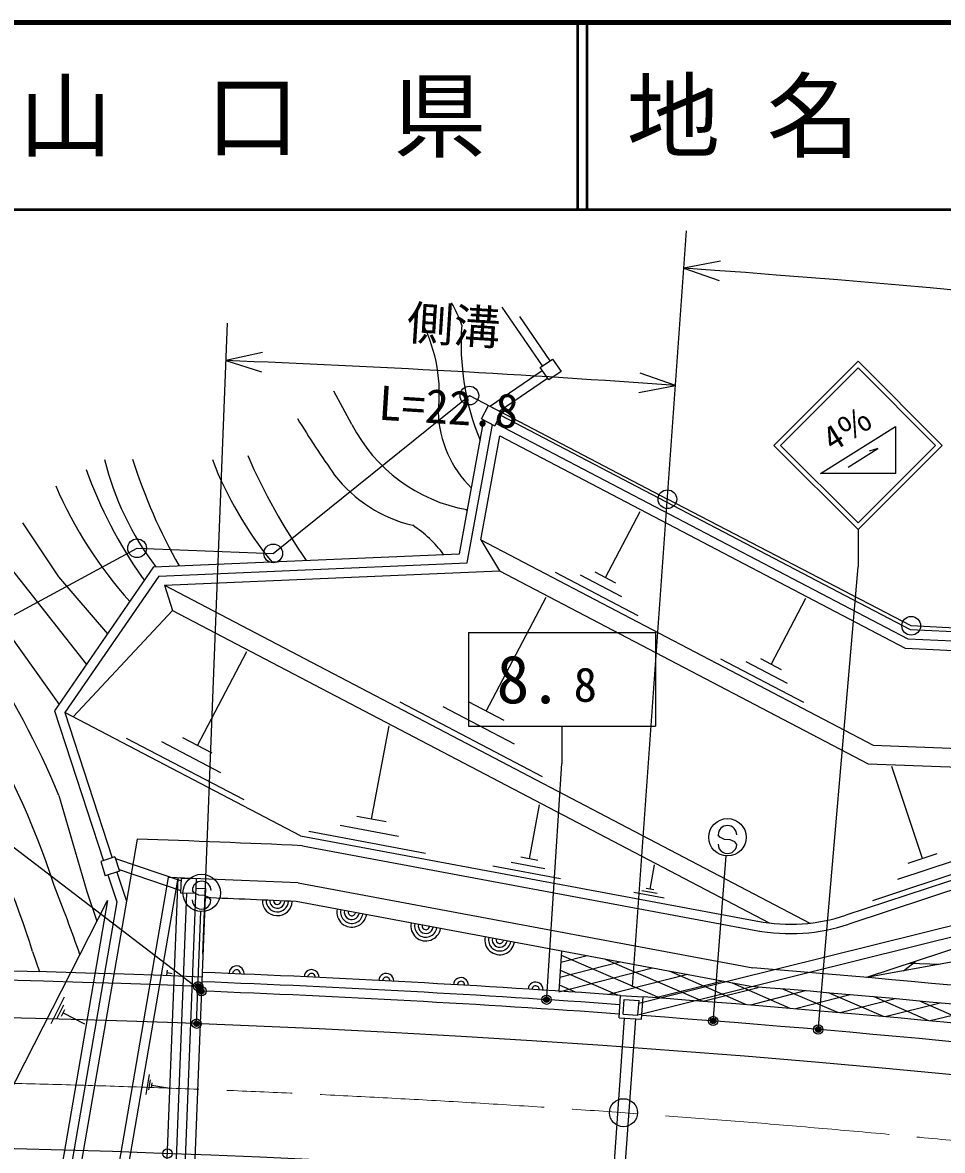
# Model space of a CAD drawing. Units: millimetres, scale not verified. Extents: x 40000 to 680000, y 20000 to 380000.
# Drawn here: x 338074 to 387271, y 319671 to 380000 of the extents above; entities that cross this region are included whole.
import ezdxf
from ezdxf.enums import TextEntityAlignment as Align

# ---------------------------------------------------------------- set-up
doc = ezdxf.new("R2010")
doc.units = ezdxf.units.MM
doc.header["$LTSCALE"] = 1000
doc.header["$PDMODE"] = 32
doc.header["$PDSIZE"] = 500
doc.linetypes.add('CHAIN', pattern=[18.5, 12, -1.5, 3.5, -1.5])
for name, color, linetype, lineweight in [('M-BGD', 7, 'Continuous', 25), ('M-BMK', 2, 'CHAIN', 13), ('M-BMK-SRVR', 3, 'Continuous', 25), ('M-STR-STRC', 7, 'Continuous', 25), ('M-TTL', 2, 'Continuous', 140), ('M-TTL-LINE', 7, 'Continuous', 50)]:
    doc.layers.add(name, color=color, linetype=linetype, lineweight=lineweight)
doc.layers.add('M-TTL-TXT', color=7, linetype='Continuous')
doc.styles.add('@ＭＳ ゴシック', font='')
doc.styles.add('ＭＳ ゴシック', font='')
doc.styles.get('@ＭＳ ゴシック').set_extended_font_data('@MS Gothic')
doc.styles.get('ＭＳ ゴシック').set_extended_font_data('MS Gothic')

msp = doc.modelspace()

# ---------------------------------------------------------------- linework, layer by layer
at = {"layer": 'M-BGD'}
for p, q in [((370695, 328423), (373588, 368861)), ((375409, 367244), (373445, 366866)), ((373445, 366866), (375335, 366211)), ((365882, 361630), (363716, 364774)), ((347716, 330191), (349026, 363916)), ((366294, 361914), (364663, 364281)), ((350899, 362360), (348948, 361918)), ((348948, 361918), (350858, 361326)), ((363108, 359496), (365865, 361395)), ((363572, 359208), (366149, 360983)), ((372996, 360591), (371106, 361245)), ((355691, 358503), (354716, 360288)), ((371033, 360212), (372996, 360591)), ((351479, 351606), (361970, 360047)), ((361970, 360047), (372560, 354506)), ((362624, 358801), (362995, 359510)), ((362995, 359510), (363704, 359139)), ((363333, 358430), (363704, 359139)), ((363634, 359006), (385553, 347527)), ((361434, 351584), (362746, 358737)), ((361854, 351102), (363210, 358494)), ((362624, 358801), (363333, 358430)), ((363402, 358563), (385419, 347032)), ((362587, 352330), (363608, 357891)), ((363608, 357891), (385286, 346538)), ((385599, 347733), (372560, 354506)), ((361855, 353881), (361781, 353953)), ((369247, 350309), (371103, 353853)), ((338074, 353242), (339999, 350353)), ((333483, 352713), (340023, 343529)), ((362587, 352330), (363589, 350676)), ((362587, 352330), (383559, 341346)), ((330555, 344501), (344198, 351881)), ((344198, 351881), (351479, 351606)), ((345083, 350881), (361434, 351584)), ((337262, 351030), (341496, 345669)), ((345083, 350881), (339782, 343181)), ((345354, 350392), (361854, 351102)), ((345663, 349905), (363589, 350676)), ((363589, 350676), (383295, 340356)), ((370998, 348264), (366568, 350583)), ((369801, 350019), (368693, 350599)), ((339999, 350353), (342625, 347310)), ((345354, 350392), (340334, 343101)), ((344466, 350320), (344591, 350166)), ((370122, 349287), (367908, 350446)), ((345663, 349905), (380180, 331828)), ((345663, 349905), (346089, 348553)), ((362877, 343170), (366069, 349265)), ((378105, 345670), (379961, 349213)), ((346089, 348553), (340781, 342867)), ((346089, 348553), (378006, 331837)), ((385553, 347527), (410831, 346368)), ((392886, 347341), (385599, 347733)), ((385419, 347032), (410498, 345883)), ((347433, 341324), (350068, 346356)), ((385286, 346538), (410165, 345398)), ((379856, 343624), (375427, 345944)), ((378981, 344647), (376766, 345807)), ((378659, 345380), (377552, 345960)), ((365888, 339651), (358270, 343641)), ((364382, 341411), (360573, 343406)), ((363829, 342671), (361924, 343669)), ((339782, 343181), (342395, 335166)), ((352936, 336501), (340334, 343101)), ((340334, 343101), (342870, 335321)), ((356740, 337387), (357673, 342378)), ((349919, 338419), (343630, 341713)), ((348676, 339872), (345531, 341519)), ((348219, 340913), (346647, 341736)), ((383559, 341346), (407080, 340440)), ((383295, 340356), (404223, 339549)), ((407014, 339944), (382270, 331774)), ((386199, 335281), (384571, 340213)), ((404223, 339549), (382113, 332249)), ((340021, 338663), (341512, 333522)), ((365178, 335268), (365719, 338164)), ((357520, 337241), (355960, 337532)), ((359627, 335556), (353387, 336722)), ((358184, 336471), (355064, 337054)), ((407311, 336883), (383202, 328923)), ((344195, 336323), (343624, 333010)), ((352936, 336501), (377582, 331896)), ((353051, 335970), (377490, 331404)), ((386970, 335536), (385429, 335027)), ((343013, 335368), (342252, 335120)), ((342252, 335120), (342500, 334359)), ((343013, 335368), (343261, 334607)), ((343041, 335284), (346566, 334099)), ((366853, 334206), (363232, 334882)), ((366015, 334737), (364205, 335075)), ((365630, 335183), (364725, 335352)), ((371634, 333647), (371876, 334940)), ((389688, 335066), (383524, 333031)), ((387944, 335174), (384862, 334156)), ((345870, 334263), (342012, 311894)), ((343261, 334607), (342500, 334359)), ((346371, 334229), (342520, 311896)), ((342643, 334406), (343110, 332973)), ((343234, 334691), (346546, 333579)), ((346372, 334245), (345499, 311772)), ((346541, 333439), (346572, 334239)), ((346572, 334239), (347371, 334208)), ((346505, 311899), (347371, 334208)), ((347851, 333689), (346996, 311675)), ((347352, 333708), (347851, 333689)), ((352821, 333979), (377123, 329438)), ((371836, 333609), (371432, 333684)), ((332011, 312230), (342613, 333032)), ((342613, 333032), (338966, 311882)), ((341512, 333522), (342050, 331928)), ((346841, 333428), (346002, 311835)), ((347340, 333408), (346541, 333439)), ((372382, 333172), (370766, 333474)), ((372008, 333410), (371200, 333561)), ((343110, 332973), (339474, 311884)), ((377001, 328445), (352713, 332983)), ((371033, 327547), (389827, 332221)), ((370988, 326917), (390016, 331649)), ((338614, 330320), (338980, 329226)), ((366767, 328192), (366908, 330331)), ((368268, 330076), (366867, 329717)), ((372177, 327814), (366892, 330092)), ((391181, 330356), (383202, 328923)), ((371763, 329423), (366763, 328142)), ((370015, 329750), (366815, 328930)), ((374472, 327641), (369249, 329893)), ((385193, 329280), (385847, 329796)), ((385500, 329681), (387149, 329632)), ((345783, 329053), (345829, 329321)), ((345806, 329187), (346074, 329141)), ((369902, 327978), (366840, 329298)), ((373640, 329073), (369435, 328011)), ((376800, 327458), (372678, 329252)), ((367648, 328133), (366787, 328504)), ((375526, 328720), (371951, 327831)), ((377423, 328366), (374467, 327641)), ((379128, 327267), (376039, 328624)), ((379932, 328203), (377004, 327442)), ((381675, 327049), (378741, 328303)), ((339603, 326465), (340325, 327883)), ((369975, 326770), (370061, 327967)), ((370061, 327967), (371258, 327881)), ((370987, 326898), (371044, 327696)), ((371172, 326684), (371258, 327881)), ((382338, 327995), (379406, 327244)), ((384114, 326832), (381183, 328096)), ((384744, 327779), (381808, 327038)), ((386552, 326607), (383626, 327880)), ((388988, 326373), (386066, 327657)), ((339925, 326747), (340286, 327456)), ((340157, 326852), (340338, 327207)), ((340248, 327029), (341381, 326452)), ((387149, 327555), (384210, 326824)), ((389554, 327322), (386612, 326601)), ((369563, 316807), (370275, 326748)), ((369975, 326770), (371172, 326684)), ((370162, 316764), (370873, 326705)), ((370189, 326955), (370987, 326898)), ((344681, 322665), (344865, 323728)), ((344834, 322912), (344925, 323444)), ((344963, 323027), (345009, 323293)), ((344986, 323160), (345836, 323013))]:
    msp.add_line(p, q, dxfattribs=at)
msp.add_lwpolyline([(366215, 360888), (365761, 361547), (366420, 362000), (366873, 361342)], close=True, dxfattribs=at)
for points in [[(343118, 334561), (343624, 333010), (339981, 311886)], [(370189, 326955), (370246, 327753), (371044, 327696)]]:
    msp.add_lwpolyline(points, dxfattribs=at)
for centre in [(361970, 360047), (372560, 354506), (344198, 351881), (351479, 351606), (385599, 347733)]:
    msp.add_circle(centre, 500, dxfattribs=at)
for centre, radius, start, end in [((320264, -376526), 745291, 69.68622, 85.90808), ((354863, 361496), 7088, 19.06418, 29.78737), ((352285, 360202), 8079, 352.57021, 26.98684), ((375087, 362819), 13561, 175.80288, 202.38251), ((320264, -376526), 739000, 85.90808, 87.77551), ((366285, 359369), 5993, 182.02463, 225.42286), ((405200, 391074), 61553, 211.59322, 214.97271), ((363363, 362430), 8619, 207.10637, 259.84609), ((357474, 360276), 15448, 193.65993, 217.43043), ((371248, 365164), 28587, 197.3432, 209.84022), ((366814, 363775), 19918, 201.0457, 219.32181), ((380858, 370322), 33572, 203.68885, 214.67754), ((364959, 364612), 24984, 199.93826, 214.89162), ((360649, 360365), 7455, 217.83414, 256.77475), ((361283, 364576), 23392, 203.59704, 221.66099), ((294736, 319572), 49145, 22.8593, 43.50507), ((355248, 347549), 6676, 36.80269, 56.38064), ((301997, 321898), 39604, 17.54606, 48.48086), ((295070, 316615), 45650, 17.47095, 39.60578), ((320264, -376526), 713250, 87.36522, 88.07719), ((320264, -376526), 711250, 87.3764, 87.93683), ((253470, 299339), 92929, 19.36159, 21.7916), ((320264, -376526), 710250, 87.38145, 87.77551), ((351699, 333029), 800, 177.5061, 357.42076), ((351699, 333029), 600, 177.49863, 357.42514), ((351699, 333029), 400, 177.49832, 357.43095), ((351699, 333029), 200, 177.49832, 357.43095), ((355681, 332417), 800, 168.6031, 350.22916), ((355681, 332417), 600, 168.33623, 350.22916), ((355681, 332417), 400, 167.79543, 350.22916), ((355681, 332417), 200, 170.2332, 350.22916), ((359639, 331677), 800, 168.60663, 350.22916), ((379134, 341270), 9500, 259.41635, 288.27132), ((359639, 331677), 600, 168.33623, 350.22916), ((359639, 331677), 400, 167.79543, 350.22916), ((359639, 331677), 200, 166.17741, 350.22916), ((379134, 341270), 10000, 259.41635, 288.27132), ((363592, 330939), 800, 168.6031, 350.22916), ((363592, 330939), 600, 168.33153, 350.22916), ((363592, 330939), 400, 167.78838, 350.22916), ((363592, 330939), 200, 170.2332, 350.22916), ((320264, -376526), 706000, 87.77551, 109.30263), ((349518, 329139), 400, 357.28302, 177.32043), ((320343, -376030), 707750, 82.63713, 85.39844), ((320264, -376526), 705500, 87.78769, 109.30263), ((320264, -376526), 706250, 85.95677, 87.77551), ((349518, 329139), 200, 357.28302, 177.32043), ((353529, 328941), 400, 357.28302, 177.32043), ((353529, 328941), 200, 357.28302, 177.32043), ((357524, 328741), 400, 357.28302, 177.32043), ((357524, 328741), 200, 357.28302, 177.32043), ((361518, 328519), 400, 357.28302, 177.32043), ((320264, -376526), 705250, 85.95683, 87.77551), ((320264, -376526), 705750, 85.9568, 87.77551), ((361518, 328519), 200, 357.28302, 177.32043), ((365511, 328274), 400, 357.28302, 177.32043), ((365511, 328274), 200, 357.28302, 177.32043), ((320343, -376030), 706750, 82.63513, 85.40181), ((320264, -376526), 706250, 82.63403, 85.85941), ((320264, -376526), 703500, 69.53786, 109.30263), ((320264, -376526), 705250, 82.63402, 85.85934), ((320264, -376526), 696500, 81.64276, 109.30263)]:
    msp.add_arc(centre, radius, start, end, dxfattribs=at)
at = {"layer": 'M-BMK'}
msp.add_arc((320264, -376526), 700000, 69.59925, 109.30263, dxfattribs=at)
at = {"layer": 'M-BMK-SRVR'}
msp.add_circle((370213, 321690), 750, dxfattribs=at)
at = {"layer": 'M-STR-STRC'}
for p, q in [((378258, 357385), (382758, 361885)), ((378612, 357385), (382758, 361532)), ((387258, 357385), (382758, 361885)), ((386904, 357385), (382758, 361532)), ((380758, 355885), (384758, 358385)), ((384758, 358385), (384758, 355885)), ((378258, 357385), (382758, 352885)), ((378612, 357385), (382758, 353239)), ((382223, 356211), (383823, 357211)), ((382758, 352885), (387258, 357385)), ((382758, 353239), (386904, 357385)), ((383823, 357211), (383356, 357067)), ((384758, 355885), (380758, 355885)), ((382758, 352885), (382758, 350885)), ((380645, 326285), (382758, 350885)), ((361920, 347371), (371920, 347371)), ((361920, 347371), (361920, 342371)), ((371920, 347371), (371920, 342371)), ((361920, 342371), (371920, 342371)), ((366920, 342371), (366920, 340371)), ((366107, 327884), (366920, 340371)), ((347519, 328284), (333596, 338920)), ((375374, 336433), (375275, 336551)), ((375619, 336294), (375374, 336433)), ((375920, 336292), (375619, 336294)), ((376165, 336180), (375920, 336292)), ((376271, 336044), (376165, 336180)), ((375020, 326746), (375696, 335426)), ((347254, 333457), (347155, 333575)), ((347499, 333318), (347254, 333457)), ((347800, 333315), (347499, 333318)), ((348045, 333204), (347800, 333315)), ((348151, 333067), (348045, 333204)), ((347384, 326451), (347615, 332447))]:
    msp.add_line(p, q, dxfattribs=at)
for centre, radius in [((375774, 336423), 1000), ((347654, 333446), 1000), ((347461, 328450), 150), ((347461, 328450), 120), ((347461, 328450), 90), ((347461, 328450), 60), ((347461, 328450), 30), ((347638, 328193), 150), ((347638, 328193), 120), ((347638, 328193), 90), ((347638, 328193), 60), ((347638, 328193), 30), ((366097, 327735), 150), ((366097, 327735), 120), ((366097, 327735), 90), ((366097, 327735), 60), ((366097, 327735), 30), ((347384, 326452), 150), ((347384, 326452), 120), ((347384, 326452), 90), ((347384, 326452), 60), ((347384, 326452), 30), ((375009, 326596), 150), ((375009, 326596), 120), ((375009, 326596), 90), ((375009, 326596), 60), ((375009, 326596), 30), ((380632, 326136), 150), ((380632, 326136), 120), ((380632, 326136), 90), ((380632, 326136), 60), ((380632, 326136), 30)]:
    msp.add_circle(centre, radius, dxfattribs=at)
for centre, start, end in [((375775, 336548), 359.55488, 179.55488), ((375771, 336048), 179.55488, 359.55488), ((347655, 333571), 359.55488, 179.55488), ((347651, 333071), 179.55488, 359.55488)]:
    msp.add_arc(centre, 500, start, end, dxfattribs=at)
for p in [(347461, 328450), (347638, 328193), (366097, 327735), (347384, 326452), (375009, 326596), (380632, 326136), (345822, 319505)]:
    msp.add_point(p, dxfattribs=at)
at = {"layer": 'M-TTL'}
msp.add_line((680000, 380000), (40000, 380000), dxfattribs=at)
at = {"layer": 'M-TTL-LINE'}
for p, q in [((367750, 380000), (367750, 370000)), ((368250, 380000), (368250, 370000)), ((40000, 370000), (680000, 370000))]:
    msp.add_line(p, q, dxfattribs=at)

# ---------------------------------------------------------------- texts
at = {"layer": 'M-BGD', "style": 'ＭＳ ゴシック'}
msp.add_text('側溝', height=1833, rotation=356.375, dxfattribs=at).set_placement((361041, 362350), align=Align.BOTTOM_CENTER)
at = {"layer": 'M-BGD', "style": '@ＭＳ ゴシック'}
msp.add_text('L=22.8', height=1833, rotation=356.375, dxfattribs=at).set_placement((360914, 360354), align=Align.TOP_CENTER)
at = {"layer": 'M-STR-STRC', "style": 'ＭＳ ゴシック'}
msp.add_text('4％', height=1320, rotation=32.005, dxfattribs=at).set_placement((382758, 357385), align=Align.BOTTOM_CENTER)
msp.add_text('8.', height=2566, dxfattribs=at).set_placement((366920, 344871), align=Align.MIDDLE_RIGHT)
msp.add_text('8', height=1833, dxfattribs=at).set_placement((368170, 343121), align=Align.BOTTOM_CENTER)
at = {"layer": 'M-TTL-TXT', "style": 'ＭＳ ゴシック'}
msp.add_text('山\u3000口\u3000県', height=3666, dxfattribs=at).set_placement((350375, 375000), align=Align.MIDDLE_CENTER)
msp.add_text('地 名', height=3666, dxfattribs=at).set_placement((370380, 375000), align=Align.MIDDLE_LEFT)

doc.saveas('drawing.dxf')
